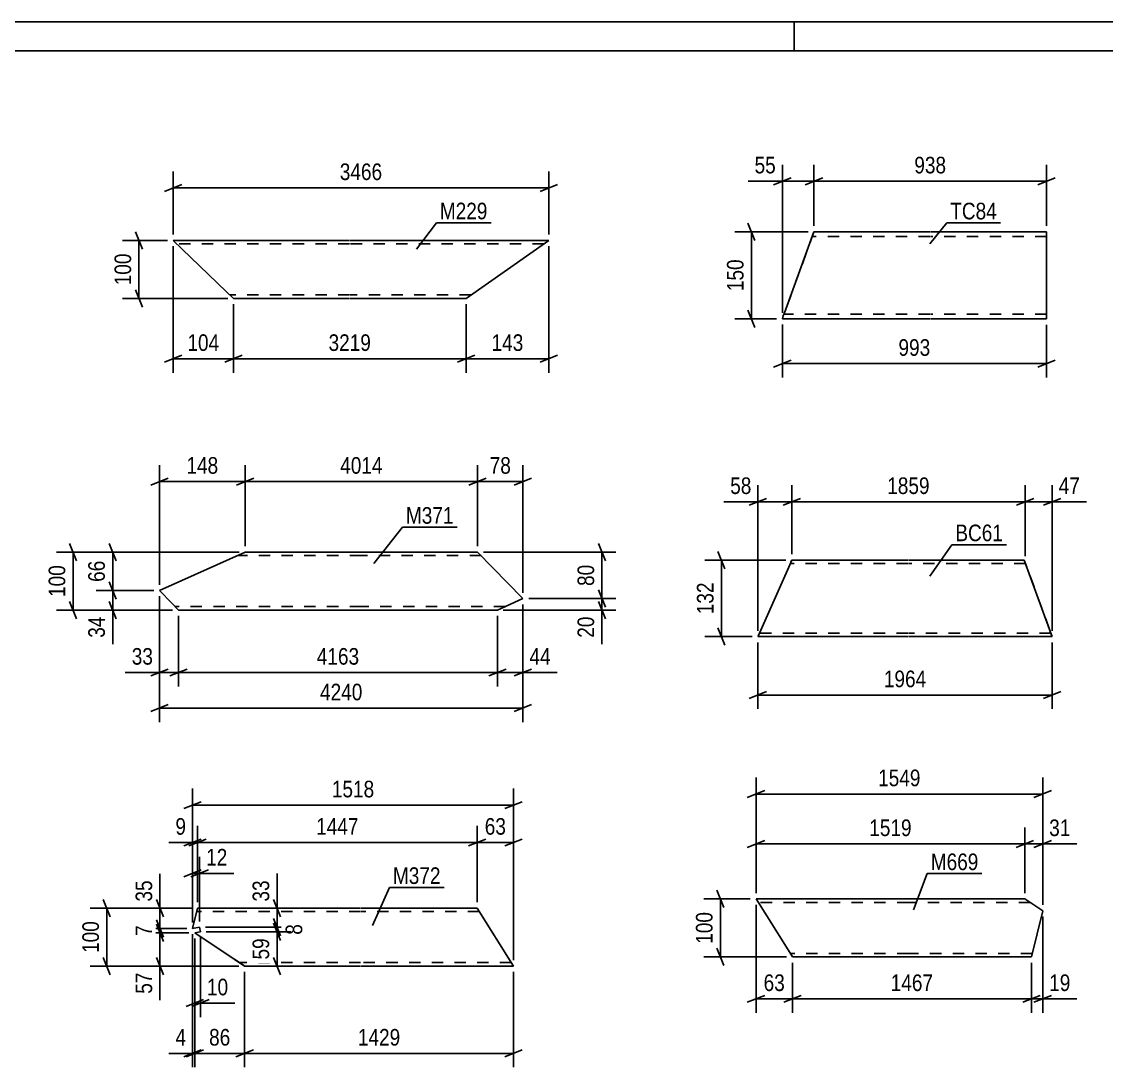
# Model space of a CAD drawing. Header units: millimetres. Extents: x 0 to 841, y 0 to 594.
# Drawn here: x 497.8 to 684.8, y 413.6 to 594 of the extents above; entities that cross this region are included whole.
import ezdxf

# ---------------------------------------------------------------- set-up
doc = ezdxf.new("R2010")
doc.units = ezdxf.units.MM
doc.linetypes.add('DXK_LINE_DOT2', pattern=[3.9198, 1.9599, -1.9599])
doc.styles.add('Arial Narrow', font='ARIALN.TTF', dxfattribs={"height": 0.2})

# ---------------------------------------------------------------- blocks, each defined once
blk = doc.blocks.new('Unknown-682121983-1161')
at = {"color": 5, "linetype": 'Continuous'}
for p, q in [((841, 594), (0, 594)), ((631, 589), (631, 594)), ((836, 589), (5, 589))]:
    blk.add_line(p, q, dxfattribs=at)
blk = doc.blocks.new('Part-682121983-12295 - 12294')
at = {"color": 2, "linetype": 'Continuous'}
for p, q in [((536.31, 502.5), (533.64, 501.3)), ((556.31, 502.5), (536.31, 502.5)), ((576.41, 502.5), (556.41, 502.5)), ((584.22, 494.47), (576.41, 502.5)), ((533.64, 501.3), (521.54, 495.87)), ((523.65, 493.7), (521.54, 495.87)), ((584.22, 494.47), (579.84, 492.5)), ((524.81, 492.5), (523.65, 493.7)), ((524.81, 492.5), (556.31, 492.5)), ((556.41, 492.5), (579.84, 492.5))]:
    blk.add_line(p, q, dxfattribs=at)
at = {"color": 7, "linetype": 'DXK_LINE_DOT2'}
for p, q in [((536.31, 502.5), (534.66, 501.76)), ((556.31, 501.9), (534.98, 501.9)), ((577, 501.9), (556.41, 501.9)), ((524.72, 492.6), (523.65, 493.7)), ((556.31, 493.1), (524.23, 493.1)), ((581.18, 493.1), (556.41, 493.1))]:
    blk.add_line(p, q, dxfattribs=at)
blk = doc.blocks.new('Part-682121983-12303 - 12302')
at = {"color": 2, "linetype": 'Continuous'}
for p, q in [((528.1, 441.09), (527.25, 437.58)), ((556.23, 441.09), (528.1, 441.09)), ((576.33, 441.09), (556.33, 441.09)), ((582.6, 431.09), (576.33, 441.09)), ((527.25, 437.58), (528.47, 437.8)), ((528.47, 437.8), (528.61, 437.01)), ((528.61, 437.01), (527.62, 436.83)), ((534.43, 432.29), (527.62, 436.83)), ((536.23, 431.09), (534.43, 432.29)), ((556.23, 431.09), (536.23, 431.09)), ((582.6, 431.09), (556.33, 431.09))]:
    blk.add_line(p, q, dxfattribs=at)
at = {"color": 7, "linetype": 'DXK_LINE_DOT2'}
for p, q in [((556.23, 440.49), (527.96, 440.49)), ((576.7, 440.49), (556.33, 440.49)), ((536.09, 431.18), (534.43, 432.29)), ((556.23, 431.69), (535.33, 431.69)), ((582.22, 431.69), (556.33, 431.69)), ((582.22, 431.69), (582.19, 431.74))]:
    blk.add_line(p, q, dxfattribs=at)
blk = doc.blocks.new('Part-682121983-12345 - 12344')
at = {"color": 2, "linetype": 'Continuous'}
for p, q in [((629.94, 433.87), (624.42, 442.67)), ((624.42, 442.67), (650.7, 442.67)), ((650.8, 442.67), (670.8, 442.67)), ((673.86, 440.63), (670.8, 442.67)), ((671.91, 432.67), (673.86, 440.63)), ((629.94, 433.87), (630.7, 432.67)), ((630.7, 432.67), (650.7, 432.67)), ((650.8, 432.67), (671.91, 432.67))]:
    blk.add_line(p, q, dxfattribs=at)
at = {"color": 7, "linetype": 'DXK_LINE_DOT2'}
for p, q in [((650.7, 442.07), (624.8, 442.07)), ((671.69, 442.07), (650.8, 442.07)), ((630.64, 432.77), (629.94, 433.87)), ((630.32, 433.27), (630.29, 433.32)), ((650.7, 433.27), (630.32, 433.27)), ((672.06, 433.27), (650.8, 433.27))]:
    blk.add_line(p, q, dxfattribs=at)
blk = doc.blocks.new('Part-682121983-4216 - 4199')
at = {"color": 7, "linetype": 'DXK_LINE_DOT2'}
for p, q in [((634.42, 557.76), (628.96, 542.76)), ((634.42, 557.76), (634.42, 557.76)), ((674.52, 542.76), (674.52, 557.76)), ((634.12, 556.96), (634.12, 556.96)), ((654.42, 556.96), (634.12, 556.96)), ((674.52, 556.96), (654.52, 556.96)), ((628.96, 542.76), (628.96, 542.76)), ((629.25, 543.56), (629.25, 543.56)), ((654.42, 543.56), (629.25, 543.56)), ((674.52, 543.56), (654.52, 543.56)), ((674.52, 543.62), (674.52, 544.05)), ((674.52, 543.56), (674.52, 543.62))]:
    blk.add_line(p, q, dxfattribs=at)
at = {"color": 2, "linetype": 'Continuous'}
for p, q in [((629.32, 543.75), (634.42, 557.76)), ((634.42, 557.76), (634.42, 557.76)), ((654.42, 557.76), (634.42, 557.76)), ((674.52, 557.76), (654.52, 557.76)), ((674.52, 557.76), (674.52, 544.36)), ((674.52, 542.76), (674.52, 544.36)), ((628.96, 542.76), (629.13, 543.23)), ((628.96, 542.76), (628.96, 542.76)), ((654.42, 542.76), (628.96, 542.76)), ((629.13, 543.23), (629.32, 543.75)), ((674.52, 542.76), (654.52, 542.76))]:
    blk.add_line(p, q, dxfattribs=at)
blk = doc.blocks.new('Part-682121983-2240 - 2224')
at = {"color": 2, "linetype": 'Continuous'}
for p, q in [((630.06, 499.92), (624.79, 488.01)), ((630.59, 501.12), (630.06, 499.92)), ((650.59, 501.12), (630.59, 501.12)), ((670.69, 501.12), (650.69, 501.12)), ((675.06, 489.12), (670.69, 501.12)), ((675.06, 489.12), (675.49, 487.92)), ((624.75, 487.92), (624.79, 488.01)), ((650.59, 487.92), (624.75, 487.92)), ((675.49, 487.92), (650.69, 487.92))]:
    blk.add_line(p, q, dxfattribs=at)
at = {"color": 7, "linetype": 'DXK_LINE_DOT2'}
for p, q in [((650.59, 500.52), (630.32, 500.52)), ((630.55, 501.03), (630.43, 500.77)), ((630.59, 501.12), (630.55, 501.03)), ((670.91, 500.52), (650.69, 500.52)), ((671.13, 499.92), (670.69, 501.12)), ((670.92, 500.47), (670.91, 500.52)), ((670.97, 500.34), (670.96, 500.38)), ((675.06, 489.12), (671.04, 500.15)), ((650.59, 488.52), (625.02, 488.52)), ((625.28, 489.12), (625.28, 489.12)), ((625.28, 489.12), (625.28, 489.12)), ((675.28, 488.52), (650.69, 488.52)), ((675.46, 488.01), (675.06, 489.12)), ((624.75, 487.92), (624.75, 487.92)), ((675.49, 487.92), (675.46, 488.01))]:
    blk.add_line(p, q, dxfattribs=at)
blk = doc.blocks.new('Part-682121983-1275 - 1257')
at = {"color": 2, "linetype": 'Continuous'}
for p, q in [((533.06, 547.47), (523.9, 556.27)), ((554.31, 556.27), (523.9, 556.27)), ((588.69, 556.27), (554.41, 556.27)), ((574.41, 546.27), (588.69, 556.27)), ((533.06, 547.47), (534.31, 546.27)), ((554.31, 546.27), (534.31, 546.27)), ((574.41, 546.27), (554.41, 546.27))]:
    blk.add_line(p, q, dxfattribs=at)
at = {"color": 7, "linetype": 'DXK_LINE_DOT2'}
for p, q in [((554.31, 555.67), (524.52, 555.67)), ((587.83, 555.67), (554.41, 555.67)), ((534.21, 546.36), (533.06, 547.47)), ((554.31, 546.87), (533.68, 546.87)), ((575.26, 546.87), (554.41, 546.87))]:
    blk.add_line(p, q, dxfattribs=at)
blk = doc.blocks.new('StraightDimension-682121983-13844 - 12294')
at = {"color": 7, "linetype": 'Continuous'}
for p, q in [((524.81, 491.5), (524.81, 479.33)), ((579.84, 491.5), (579.84, 479.33)), ((526.31, 482.33), (523.31, 481.13)), ((524.81, 481.73), (579.84, 481.73)), ((578.34, 481.13), (581.34, 482.33))]:
    blk.add_line(p, q, dxfattribs=at)
at = {"color": 0}
blk.add_wipeout([(556.58, 482.48), (556.58, 486.68), (548.07, 486.68), (548.07, 482.48)], dxfattribs=at)
at = {"color": 3, "style": 'Arial Narrow'}
blk.add_text('4163', height=2.863, dxfattribs=at).set_placement((548.67, 483.08))
blk = doc.blocks.new('StraightDimension-682121983-14182 - 12294')
at = {"color": 7, "linetype": 'Continuous'}
for p, q in [((576.41, 503.5), (576.41, 517.52)), ((584.22, 495.47), (584.22, 517.52)), ((574.91, 514.07), (577.91, 515.27)), ((576.41, 514.67), (584.22, 514.67)), ((585.72, 515.27), (582.72, 514.07))]:
    blk.add_line(p, q, dxfattribs=at)
at = {"color": 0}
blk.add_wipeout([(582.75, 515.42), (582.75, 519.62), (577.89, 519.62), (577.89, 515.42)], dxfattribs=at)
at = {"color": 3, "style": 'Arial Narrow'}
blk.add_text('78', height=2.863, dxfattribs=at).set_placement((578.49, 516.02))
blk = doc.blocks.new('StraightDimension-682121983-13845 - 12294')
at = {"color": 7, "linetype": 'Continuous'}
for p, q in [((521.54, 494.87), (521.54, 479.33)), ((524.81, 491.5), (524.81, 479.33)), ((520.04, 481.13), (523.04, 482.33)), ((521.54, 481.73), (524.81, 481.73)), ((526.31, 482.33), (523.31, 481.13))]:
    blk.add_line(p, q, dxfattribs=at)
at = {"color": 0}
blk.add_wipeout([(521.02, 482.48), (521.02, 486.68), (516.16, 486.68), (516.16, 482.48)], dxfattribs=at)
at = {"color": 7, "linetype": 'Continuous'}
blk.add_line((521.54, 481.73), (515.64, 481.73), dxfattribs=at)
blk.add_line((521.54, 481.73), (515.64, 481.73), dxfattribs=at)
at = {"color": 3, "style": 'Arial Narrow'}
blk.add_text('33', height=2.863, dxfattribs=at).set_placement((516.76, 483.08))
blk = doc.blocks.new('StraightDimension-682121983-13843 - 12294')
at = {"color": 7, "linetype": 'Continuous'}
for p, q in [((584.22, 493.47), (584.22, 479.33)), ((579.84, 491.5), (579.84, 479.33)), ((578.34, 481.13), (581.34, 482.33)), ((579.84, 481.73), (584.22, 481.73)), ((585.72, 482.33), (582.72, 481.13))]:
    blk.add_line(p, q, dxfattribs=at)
at = {"color": 0}
blk.add_wipeout([(589.6, 482.48), (589.6, 486.68), (584.75, 486.68), (584.75, 482.48)], dxfattribs=at)
at = {"color": 7, "linetype": 'Continuous'}
blk.add_line((584.22, 481.73), (590.13, 481.73), dxfattribs=at)
blk.add_line((584.22, 481.73), (590.13, 481.73), dxfattribs=at)
at = {"color": 3, "style": 'Arial Narrow'}
blk.add_text('44', height=2.863, dxfattribs=at).set_placement((585.35, 483.08))
blk = doc.blocks.new('StraightDimension-682121983-13782 - 12294')
at = {"color": 7, "linetype": 'Continuous'}
for p, q in [((521.54, 494.87), (521.54, 473.18)), ((584.22, 493.47), (584.22, 473.18)), ((523.04, 476.18), (520.04, 474.98)), ((521.54, 475.58), (584.22, 475.58)), ((582.72, 474.98), (585.72, 476.18))]:
    blk.add_line(p, q, dxfattribs=at)
at = {"color": 0}
blk.add_wipeout([(557.14, 476.33), (557.14, 480.53), (548.63, 480.53), (548.63, 476.33)], dxfattribs=at)
at = {"color": 3, "style": 'Arial Narrow'}
blk.add_text('4240', height=2.863, dxfattribs=at).set_placement((549.23, 476.93))
blk = doc.blocks.new('StraightDimension-682121983-14183 - 12294')
at = {"color": 7, "linetype": 'Continuous'}
for p, q in [((536.31, 503.5), (536.31, 517.52)), ((576.41, 503.5), (576.41, 517.52)), ((537.81, 515.27), (534.81, 514.07)), ((536.31, 514.67), (576.41, 514.67)), ((574.91, 514.07), (577.91, 515.27))]:
    blk.add_line(p, q, dxfattribs=at)
at = {"color": 0}
blk.add_wipeout([(560.62, 515.42), (560.62, 519.62), (552.11, 519.62), (552.11, 515.42)], dxfattribs=at)
at = {"color": 3, "style": 'Arial Narrow'}
blk.add_text('4014', height=2.863, dxfattribs=at).set_placement((552.71, 516.02))
blk = doc.blocks.new('StraightDimension-682121983-14184 - 12294')
at = {"color": 7, "linetype": 'Continuous'}
for p, q in [((521.54, 496.87), (521.54, 517.52)), ((536.31, 503.5), (536.31, 517.52)), ((523.04, 515.27), (520.04, 514.07)), ((521.54, 514.67), (536.31, 514.67)), ((534.81, 514.07), (537.81, 515.27))]:
    blk.add_line(p, q, dxfattribs=at)
at = {"color": 0}
blk.add_wipeout([(532.27, 515.42), (532.27, 519.62), (525.59, 519.62), (525.59, 515.42)], dxfattribs=at)
at = {"color": 3, "style": 'Arial Narrow'}
blk.add_text('148', height=2.863, dxfattribs=at).set_placement((526.19, 516.02))
blk = doc.blocks.new('StraightDimension-682121983-14321 - 12294')
at = {"color": 7, "linetype": 'Continuous'}
for p, q in [((506.04, 504), (507.24, 501)), ((535.31, 502.5), (503.79, 502.5)), ((506.64, 492.5), (506.64, 502.5)), ((507.24, 491), (506.04, 494)), ((523.81, 492.5), (503.79, 492.5))]:
    blk.add_line(p, q, dxfattribs=at)
at = {"color": 0}
blk.add_wipeout([(505.89, 500.85), (501.69, 500.85), (501.69, 494.16), (505.89, 494.16)], dxfattribs=at)
at = {"color": 3, "style": 'Arial Narrow'}
blk.add_text('100', height=2.863, rotation=90.0002, dxfattribs=at).set_placement((505.29, 494.76))
blk = doc.blocks.new('StraightDimension-682121983-14353 - 12294')
at = {"color": 7, "linetype": 'Continuous'}
for p, q in [((512.87, 504), (514.07, 501)), ((535.31, 502.5), (510.62, 502.5)), ((513.47, 495.87), (513.47, 502.5)), ((520.54, 495.87), (510.62, 495.87)), ((514.07, 494.37), (512.87, 497.37))]:
    blk.add_line(p, q, dxfattribs=at)
at = {"color": 0}
blk.add_wipeout([(512.72, 501.61), (508.52, 501.61), (508.52, 496.76), (512.72, 496.76)], dxfattribs=at)
at = {"color": 3, "style": 'Arial Narrow'}
blk.add_text('66', height=2.863, rotation=90.0002, dxfattribs=at).set_placement((512.12, 497.36))
blk = doc.blocks.new('StraightDimension-682121983-14354 - 12294')
at = {"color": 7, "linetype": 'Continuous'}
for p, q in [((520.54, 495.87), (510.62, 495.87)), ((512.87, 497.37), (514.07, 494.37)), ((513.47, 492.5), (513.47, 495.87)), ((514.07, 491), (512.87, 494)), ((523.81, 492.5), (510.62, 492.5))]:
    blk.add_line(p, q, dxfattribs=at)
at = {"color": 0}
blk.add_wipeout([(512.72, 491.98), (508.52, 491.98), (508.52, 487.12), (512.72, 487.12)], dxfattribs=at)
at = {"color": 7, "linetype": 'Continuous'}
blk.add_line((513.47, 492.5), (513.47, 486.6), dxfattribs=at)
blk.add_line((513.47, 492.5), (513.47, 486.6), dxfattribs=at)
at = {"color": 3, "style": 'Arial Narrow'}
blk.add_text('34', height=2.863, rotation=90.0002, dxfattribs=at).set_placement((512.12, 487.72))
blk = doc.blocks.new('StraightDimension-682121983-14438 - 12294')
at = {"color": 7, "linetype": 'Continuous'}
for p, q in [((597.25, 504), (598.45, 501)), ((577.41, 502.5), (600.25, 502.5)), ((597.85, 494.47), (597.85, 502.5)), ((598.45, 492.97), (597.25, 495.97)), ((585.22, 494.47), (600.25, 494.47))]:
    blk.add_line(p, q, dxfattribs=at)
at = {"color": 0}
blk.add_wipeout([(597.1, 500.92), (592.9, 500.92), (592.9, 496.06), (597.1, 496.06)], dxfattribs=at)
at = {"color": 3, "style": 'Arial Narrow'}
blk.add_text('80', height=2.863, rotation=90.0002, dxfattribs=at).set_placement((596.5, 496.66))
blk = doc.blocks.new('StraightDimension-682121983-14439 - 12294')
at = {"color": 7, "linetype": 'Continuous'}
for p, q in [((597.25, 495.97), (598.45, 492.97)), ((585.22, 494.47), (600.25, 494.47)), ((598.45, 491), (597.25, 494)), ((597.85, 492.5), (597.85, 494.47)), ((580.84, 492.5), (600.25, 492.5))]:
    blk.add_line(p, q, dxfattribs=at)
at = {"color": 0}
blk.add_wipeout([(597.1, 491.98), (592.9, 491.98), (592.9, 487.12), (597.1, 487.12)], dxfattribs=at)
at = {"color": 7, "linetype": 'Continuous'}
blk.add_line((597.85, 492.5), (597.85, 486.6), dxfattribs=at)
blk.add_line((597.85, 492.5), (597.85, 486.6), dxfattribs=at)
at = {"color": 3, "style": 'Arial Narrow'}
blk.add_text('20', height=2.863, rotation=90.0002, dxfattribs=at).set_placement((596.5, 487.72))
blk = doc.blocks.new('StraightDimension-682121983-14556 - 12302')
at = {"color": 7, "linetype": 'Continuous'}
for p, q in [((528.1, 442.09), (528.1, 455.25)), ((576.33, 442.09), (576.33, 455.25)), ((529.6, 453), (526.6, 451.8)), ((574.83, 451.8), (577.83, 453)), ((528.1, 452.4), (576.33, 452.4))]:
    blk.add_line(p, q, dxfattribs=at)
at = {"color": 0}
blk.add_wipeout([(556.47, 453.15), (556.47, 457.35), (547.96, 457.35), (547.96, 453.15)], dxfattribs=at)
at = {"color": 3, "style": 'Arial Narrow'}
blk.add_text('1447', height=2.863, dxfattribs=at).set_placement((548.56, 453.75))
blk = doc.blocks.new('StraightDimension-682121983-14516 - 12302')
at = {"color": 7, "linetype": 'Continuous'}
for p, q in [((527.25, 438.58), (527.25, 461.69)), ((582.6, 432.09), (582.6, 461.69)), ((528.75, 459.44), (525.75, 458.24)), ((527.25, 458.84), (582.6, 458.84)), ((581.1, 458.24), (584.1, 459.44))]:
    blk.add_line(p, q, dxfattribs=at)
at = {"color": 0}
blk.add_wipeout([(559.18, 459.59), (559.18, 463.79), (550.67, 463.79), (550.67, 459.59)], dxfattribs=at)
at = {"color": 3, "style": 'Arial Narrow'}
blk.add_text('1518', height=2.863, dxfattribs=at).set_placement((551.27, 460.19))
blk = doc.blocks.new('StraightDimension-682121983-14787 - 12302')
at = {"color": 7, "linetype": 'Continuous'}
for p, q in [((521.03, 438.33), (522.23, 435.33)), ((526.62, 436.83), (518.78, 436.83)), ((521.63, 431.09), (521.63, 436.83)), ((522.23, 429.59), (521.03, 432.59)), ((535.23, 431.09), (518.78, 431.09))]:
    blk.add_line(p, q, dxfattribs=at)
at = {"color": 0}
blk.add_wipeout([(520.88, 430.56), (516.68, 430.56), (516.68, 425.71), (520.88, 425.71)], dxfattribs=at)
at = {"color": 7, "linetype": 'Continuous'}
blk.add_line((521.63, 431.09), (521.63, 425.18), dxfattribs=at)
blk.add_line((521.63, 431.09), (521.63, 425.18), dxfattribs=at)
at = {"color": 3, "style": 'Arial Narrow'}
blk.add_text('57', height=2.863, rotation=90.0002, dxfattribs=at).set_placement((520.28, 426.31))
blk = doc.blocks.new('StraightDimension-682121983-14893 - 12302')
at = {"color": 7, "linetype": 'Continuous'}
for p, q in [((541.21, 442.59), (542.41, 439.59)), ((529.1, 441.09), (544.21, 441.09)), ((541.81, 437.8), (541.81, 441.09)), ((529.47, 437.8), (544.21, 437.8)), ((542.41, 436.3), (541.21, 439.3))]:
    blk.add_line(p, q, dxfattribs=at)
at = {"color": 0}
blk.add_wipeout([(541.06, 446.47), (536.86, 446.47), (536.86, 441.61), (541.06, 441.61)], dxfattribs=at)
at = {"color": 7, "linetype": 'Continuous'}
for q in [(541.81, 447.05), (541.81, 447)]:
    blk.add_line((541.81, 441.09), q, dxfattribs=at)
at = {"color": 3, "style": 'Arial Narrow'}
blk.add_text('33', height=2.863, rotation=90.0002, dxfattribs=at).set_placement((540.46, 442.21))
blk = doc.blocks.new('StraightDimension-682121983-14555 - 12302')
at = {"color": 7, "linetype": 'Continuous'}
for p, q in [((576.33, 442.09), (576.33, 455.25)), ((582.6, 432.09), (582.6, 455.25)), ((574.83, 451.8), (577.83, 453)), ((584.1, 453), (581.1, 451.8)), ((576.33, 452.4), (582.6, 452.4))]:
    blk.add_line(p, q, dxfattribs=at)
at = {"color": 0}
blk.add_wipeout([(581.89, 453.15), (581.89, 457.35), (577.04, 457.35), (577.04, 453.15)], dxfattribs=at)
at = {"color": 3, "style": 'Arial Narrow'}
blk.add_text('63', height=2.863, dxfattribs=at).set_placement((577.64, 453.75))
blk = doc.blocks.new('StraightDimension-682121983-14670 - 12302')
at = {"color": 7, "linetype": 'Continuous'}
for p, q in [((536.23, 430.09), (536.23, 413.62)), ((582.6, 430.09), (582.6, 413.62)), ((537.73, 416.62), (534.73, 415.42)), ((536.23, 416.02), (582.6, 416.02)), ((581.1, 415.42), (584.1, 416.62))]:
    blk.add_line(p, q, dxfattribs=at)
at = {"color": 0}
blk.add_wipeout([(563.67, 416.77), (563.67, 420.97), (555.16, 420.97), (555.16, 416.77)], dxfattribs=at)
at = {"color": 3, "style": 'Arial Narrow'}
blk.add_text('1429', height=2.863, dxfattribs=at).set_placement((555.76, 417.37))
blk = doc.blocks.new('StraightDimension-682121983-15051 - 12302')
at = {"color": 7, "linetype": 'Continuous'}
for p, q in [((528.61, 436.01), (528.61, 422.29)), ((527.62, 435.83), (527.62, 422.29)), ((526.12, 424.09), (529.12, 425.29)), ((530.11, 425.29), (527.11, 424.09)), ((527.62, 424.69), (528.61, 424.69))]:
    blk.add_line(p, q, dxfattribs=at)
at = {"color": 0}
blk.add_wipeout([(533.99, 425.44), (533.99, 429.64), (529.13, 429.64), (529.13, 425.44)], dxfattribs=at)
at = {"color": 7, "linetype": 'Continuous'}
blk.add_line((528.61, 424.69), (534.51, 424.69), dxfattribs=at)
blk.add_line((528.61, 424.69), (534.51, 424.69), dxfattribs=at)
at = {"color": 3, "style": 'Arial Narrow'}
blk.add_text('10', height=2.863, dxfattribs=at).set_placement((529.73, 426.04))
blk = doc.blocks.new('StraightDimension-682121983-14557 - 12302')
at = {"color": 7, "linetype": 'Continuous'}
for p, q in [((527.25, 438.58), (527.25, 455.25)), ((528.1, 442.09), (528.1, 455.25)), ((525.75, 451.8), (528.75, 453)), ((529.6, 453), (526.6, 451.8)), ((527.25, 452.4), (528.1, 452.4))]:
    blk.add_line(p, q, dxfattribs=at)
at = {"color": 0}
blk.add_wipeout([(526.72, 453.15), (526.72, 457.35), (523.69, 457.35), (523.69, 453.15)], dxfattribs=at)
at = {"color": 7, "linetype": 'Continuous'}
blk.add_line((527.25, 452.4), (523.17, 452.4), dxfattribs=at)
blk.add_line((527.25, 452.4), (523.17, 452.4), dxfattribs=at)
at = {"color": 3, "style": 'Arial Narrow'}
blk.add_text('9', height=2.86, dxfattribs=at).set_placement((524.29, 453.75))
blk = doc.blocks.new('StraightDimension-682121983-15121 - 12302')
at = {"color": 7, "linetype": 'Continuous'}
for p, q in [((511.85, 442.59), (513.05, 439.59)), ((527.1, 441.09), (509.6, 441.09)), ((512.45, 431.09), (512.45, 441.09)), ((513.05, 429.59), (511.85, 432.59)), ((535.23, 431.09), (509.6, 431.09))]:
    blk.add_line(p, q, dxfattribs=at)
at = {"color": 0}
blk.add_wipeout([(511.7, 439.43), (507.5, 439.43), (507.5, 432.75), (511.7, 432.75)], dxfattribs=at)
at = {"color": 3, "style": 'Arial Narrow'}
blk.add_text('100', height=2.863, rotation=90.0002, dxfattribs=at).set_placement((511.1, 433.35))
blk = doc.blocks.new('StraightDimension-682121983-14671 - 12302')
at = {"color": 7, "linetype": 'Continuous'}
for p, q in [((527.62, 435.83), (527.62, 413.62)), ((536.23, 430.09), (536.23, 413.62)), ((526.12, 415.42), (529.12, 416.62)), ((527.62, 416.02), (536.23, 416.02)), ((537.73, 416.62), (534.73, 415.42))]:
    blk.add_line(p, q, dxfattribs=at)
at = {"color": 0}
blk.add_wipeout([(534.35, 416.77), (534.35, 420.97), (529.5, 420.97), (529.5, 416.77)], dxfattribs=at)
at = {"color": 3, "style": 'Arial Narrow'}
blk.add_text('86', height=2.863, dxfattribs=at).set_placement((530.1, 417.37))
blk = doc.blocks.new('StraightDimension-682121983-14672 - 12302')
at = {"color": 7, "linetype": 'Continuous'}
for p, q in [((527.25, 436.58), (527.25, 413.62)), ((527.62, 435.83), (527.62, 413.62)), ((525.75, 415.42), (528.75, 416.62)), ((529.12, 416.62), (526.12, 415.42)), ((527.25, 416.02), (527.62, 416.02))]:
    blk.add_line(p, q, dxfattribs=at)
at = {"color": 0}
blk.add_wipeout([(526.72, 416.77), (526.72, 420.97), (523.69, 420.97), (523.69, 416.77)], dxfattribs=at)
at = {"color": 7, "linetype": 'Continuous'}
blk.add_line((527.25, 416.02), (523.17, 416.02), dxfattribs=at)
blk.add_line((527.25, 416.02), (523.17, 416.02), dxfattribs=at)
at = {"color": 3, "style": 'Arial Narrow'}
blk.add_text('4', height=2.86, dxfattribs=at).set_placement((524.29, 417.37))
blk = doc.blocks.new('StraightDimension-682121983-14785 - 12302')
at = {"color": 7, "linetype": 'Continuous'}
for p, q in [((521.03, 442.59), (522.23, 439.59)), ((527.1, 441.09), (518.78, 441.09)), ((521.63, 437.58), (521.63, 441.09)), ((522.23, 436.08), (521.03, 439.08)), ((526.25, 437.58), (518.78, 437.58))]:
    blk.add_line(p, q, dxfattribs=at)
at = {"color": 0}
blk.add_wipeout([(520.88, 446.47), (516.68, 446.47), (516.68, 441.61), (520.88, 441.61)], dxfattribs=at)
at = {"color": 7, "linetype": 'Continuous'}
blk.add_line((521.63, 441.09), (521.63, 447), dxfattribs=at)
blk.add_line((521.63, 441.09), (521.63, 447), dxfattribs=at)
at = {"color": 3, "style": 'Arial Narrow'}
blk.add_text('35', height=2.863, rotation=90.0002, dxfattribs=at).set_placement((520.28, 442.21))
blk = doc.blocks.new('StraightDimension-682121983-14786 - 12302')
at = {"color": 7, "linetype": 'Continuous'}
for p, q in [((521.03, 439.08), (522.23, 436.08)), ((522.23, 435.33), (521.03, 438.33)), ((526.25, 437.58), (518.78, 437.58)), ((526.62, 436.83), (518.78, 436.83)), ((521.63, 436.83), (521.63, 437.58))]:
    blk.add_line(p, q, dxfattribs=at)
at = {"color": 0}
blk.add_wipeout([(520.88, 438.72), (516.68, 438.72), (516.68, 435.69), (520.88, 435.69)], dxfattribs=at)
at = {"color": 3, "style": 'Arial Narrow'}
blk.add_text('7', height=2.86, rotation=90.0002, dxfattribs=at).set_placement((520.28, 436.29))
blk = doc.blocks.new('StraightDimension-682121983-14894 - 12302')
at = {"color": 7, "linetype": 'Continuous'}
for p, q in [((529.47, 437.8), (544.66, 437.8)), ((541.21, 439.3), (542.41, 436.3)), ((542.41, 435.51), (541.21, 438.51)), ((541.81, 437.01), (541.81, 437.8)), ((529.61, 437.01), (544.66, 437.01))]:
    blk.add_line(p, q, dxfattribs=at)
at = {"color": 0}
blk.add_wipeout([(546.76, 438.92), (542.56, 438.92), (542.56, 435.89), (546.76, 435.89)], dxfattribs=at)
at = {"color": 3, "style": 'Arial Narrow'}
blk.add_text('8', height=2.86, rotation=90.0002, dxfattribs=at).set_placement((546.16, 436.49))
blk = doc.blocks.new('StraightDimension-682121983-14895 - 12302')
at = {"color": 7, "linetype": 'Continuous'}
for p, q in [((541.21, 438.51), (542.41, 435.51)), ((529.61, 437.01), (544.21, 437.01)), ((541.81, 431.09), (541.81, 437.01)), ((542.41, 429.59), (541.21, 432.59)), ((537.23, 431.09), (544.21, 431.09))]:
    blk.add_line(p, q, dxfattribs=at)
at = {"color": 0}
blk.add_wipeout([(541.06, 436.48), (536.86, 436.48), (536.86, 431.62), (541.06, 431.62)], dxfattribs=at)
at = {"color": 3, "style": 'Arial Narrow'}
blk.add_text('59', height=2.863, rotation=90.0002, dxfattribs=at).set_placement((540.46, 432.22))
blk = doc.blocks.new('StraightDimension-682121983-15079 - 12302')
at = {"color": 7, "linetype": 'Continuous'}
for p, q in [((527.25, 438.58), (527.25, 449.93)), ((528.47, 438.8), (528.47, 449.93)), ((525.75, 446.48), (528.75, 447.68)), ((529.97, 447.68), (526.97, 446.48)), ((527.25, 447.08), (528.47, 447.08))]:
    blk.add_line(p, q, dxfattribs=at)
at = {"color": 0}
blk.add_wipeout([(533.85, 447.83), (533.85, 452.03), (528.99, 452.03), (528.99, 447.83)], dxfattribs=at)
at = {"color": 7, "linetype": 'Continuous'}
blk.add_line((528.47, 447.08), (534.37, 447.08), dxfattribs=at)
blk.add_line((528.47, 447.08), (534.37, 447.08), dxfattribs=at)
at = {"color": 3, "style": 'Arial Narrow'}
blk.add_text('12', height=2.863, dxfattribs=at).set_placement((529.59, 448.43))
blk = doc.blocks.new('StraightDimension-682121983-15153 - 12344')
at = {"color": 7, "linetype": 'Continuous'}
for p, q in [((624.42, 443.67), (624.42, 463.61)), ((673.86, 441.63), (673.86, 463.61)), ((625.92, 461.36), (622.92, 460.16)), ((624.42, 460.76), (673.86, 460.76)), ((672.36, 460.16), (675.36, 461.36))]:
    blk.add_line(p, q, dxfattribs=at)
at = {"color": 0}
blk.add_wipeout([(653.4, 461.51), (653.4, 465.71), (644.88, 465.71), (644.88, 461.51)], dxfattribs=at)
at = {"color": 3, "style": 'Arial Narrow'}
blk.add_text('1549', height=2.863, dxfattribs=at).set_placement((645.48, 462.11))
blk = doc.blocks.new('StraightDimension-682121983-15208 - 12344')
at = {"color": 7, "linetype": 'Continuous'}
for p, q in [((624.42, 441.67), (624.42, 423.03)), ((630.7, 431.67), (630.7, 423.03)), ((622.92, 424.83), (625.92, 426.03)), ((624.42, 425.43), (630.7, 425.43)), ((632.2, 426.03), (629.2, 424.83))]:
    blk.add_line(p, q, dxfattribs=at)
at = {"color": 0}
blk.add_wipeout([(629.99, 426.18), (629.99, 430.38), (625.13, 430.38), (625.13, 426.18)], dxfattribs=at)
at = {"color": 3, "style": 'Arial Narrow'}
blk.add_text('63', height=2.863, dxfattribs=at).set_placement((625.73, 426.78))
blk = doc.blocks.new('StraightDimension-682121983-15171 - 12344')
at = {"color": 7, "linetype": 'Continuous'}
for p, q in [((670.8, 443.67), (670.8, 455.01)), ((673.86, 441.63), (673.86, 455.01)), ((669.3, 451.56), (672.3, 452.76)), ((675.36, 452.76), (672.36, 451.56)), ((670.8, 452.16), (673.86, 452.16))]:
    blk.add_line(p, q, dxfattribs=at)
at = {"color": 0}
blk.add_wipeout([(679.24, 452.91), (679.24, 457.11), (674.38, 457.11), (674.38, 452.91)], dxfattribs=at)
at = {"color": 7, "linetype": 'Continuous'}
blk.add_line((673.86, 452.16), (679.76, 452.16), dxfattribs=at)
blk.add_line((673.86, 452.16), (679.76, 452.16), dxfattribs=at)
at = {"color": 3, "style": 'Arial Narrow'}
blk.add_text('31', height=2.863, dxfattribs=at).set_placement((674.98, 453.51))
blk = doc.blocks.new('StraightDimension-682121983-15172 - 12344')
at = {"color": 7, "linetype": 'Continuous'}
for p, q in [((624.42, 443.67), (624.42, 455.01)), ((670.8, 443.67), (670.8, 455.01)), ((625.92, 452.76), (622.92, 451.56)), ((669.3, 451.56), (672.3, 452.76)), ((624.42, 452.16), (670.8, 452.16))]:
    blk.add_line(p, q, dxfattribs=at)
at = {"color": 0}
blk.add_wipeout([(651.87, 452.91), (651.87, 457.11), (643.35, 457.11), (643.35, 452.91)], dxfattribs=at)
at = {"color": 3, "style": 'Arial Narrow'}
blk.add_text('1519', height=2.863, dxfattribs=at).set_placement((643.95, 453.51))
blk = doc.blocks.new('StraightDimension-682121983-15206 - 12344')
at = {"color": 7, "linetype": 'Continuous'}
for p, q in [((673.86, 439.63), (673.86, 423.03)), ((671.91, 431.67), (671.91, 423.03)), ((670.41, 424.83), (673.41, 426.03)), ((671.91, 425.43), (673.86, 425.43)), ((675.36, 426.03), (672.36, 424.83))]:
    blk.add_line(p, q, dxfattribs=at)
at = {"color": 0}
blk.add_wipeout([(679.24, 426.18), (679.24, 430.38), (674.38, 430.38), (674.38, 426.18)], dxfattribs=at)
at = {"color": 7, "linetype": 'Continuous'}
blk.add_line((673.86, 425.43), (679.76, 425.43), dxfattribs=at)
blk.add_line((673.86, 425.43), (679.76, 425.43), dxfattribs=at)
at = {"color": 3, "style": 'Arial Narrow'}
blk.add_text('19', height=2.863, dxfattribs=at).set_placement((674.98, 426.78))
blk = doc.blocks.new('StraightDimension-682121983-15207 - 12344')
at = {"color": 7, "linetype": 'Continuous'}
for p, q in [((630.7, 431.67), (630.7, 423.03)), ((671.91, 431.67), (671.91, 423.03)), ((632.2, 426.03), (629.2, 424.83)), ((630.7, 425.43), (671.91, 425.43)), ((670.41, 424.83), (673.41, 426.03))]:
    blk.add_line(p, q, dxfattribs=at)
at = {"color": 0}
blk.add_wipeout([(655.56, 426.18), (655.56, 430.38), (647.05, 430.38), (647.05, 426.18)], dxfattribs=at)
at = {"color": 3, "style": 'Arial Narrow'}
blk.add_text('1467', height=2.863, dxfattribs=at).set_placement((647.65, 426.78))
blk = doc.blocks.new('StraightDimension-682121983-15265 - 12344')
at = {"color": 7, "linetype": 'Continuous'}
for p, q in [((617.67, 444.17), (618.87, 441.17)), ((623.42, 442.67), (615.42, 442.67)), ((618.27, 432.67), (618.27, 442.67)), ((618.87, 431.17), (617.67, 434.17)), ((629.7, 432.67), (615.42, 432.67))]:
    blk.add_line(p, q, dxfattribs=at)
at = {"color": 0}
blk.add_wipeout([(617.52, 441.02), (613.32, 441.02), (613.32, 434.33), (617.52, 434.33)], dxfattribs=at)
at = {"color": 3, "style": 'Arial Narrow'}
blk.add_text('100', height=2.863, rotation=90.0002, dxfattribs=at).set_placement((616.92, 434.93))
blk = doc.blocks.new('StraightDimension-682121983-23490 - 4199')
at = {"color": 7, "linetype": 'Continuous'}
for p, q in [((628.96, 543.76), (628.96, 569.33)), ((634.42, 558.76), (634.42, 569.33)), ((627.46, 565.88), (630.46, 567.08)), ((635.92, 567.08), (632.92, 565.88)), ((628.96, 566.48), (634.42, 566.48))]:
    blk.add_line(p, q, dxfattribs=at)
at = {"color": 0}
blk.add_wipeout([(628.43, 567.23), (628.43, 571.43), (623.57, 571.43), (623.57, 567.23)], dxfattribs=at)
at = {"color": 7, "linetype": 'Continuous'}
blk.add_line((628.96, 566.48), (623.05, 566.48), dxfattribs=at)
blk.add_line((628.96, 566.48), (623.05, 566.48), dxfattribs=at)
at = {"color": 3, "style": 'Arial Narrow'}
blk.add_text('55', height=2.863, dxfattribs=at).set_placement((624.17, 567.83))
blk = doc.blocks.new('StraightDimension-682121983-23489 - 4199')
at = {"color": 7, "linetype": 'Continuous'}
for p, q in [((634.42, 558.76), (634.42, 569.33)), ((674.52, 558.76), (674.52, 569.33)), ((635.92, 567.08), (632.92, 565.88)), ((673.02, 565.88), (676.02, 567.08)), ((634.42, 566.48), (674.52, 566.48))]:
    blk.add_line(p, q, dxfattribs=at)
at = {"color": 0}
blk.add_wipeout([(657.81, 567.23), (657.81, 571.43), (651.12, 571.43), (651.12, 567.23)], dxfattribs=at)
at = {"color": 3, "style": 'Arial Narrow'}
blk.add_text('938', height=2.863, dxfattribs=at).set_placement((651.72, 567.83))
blk = doc.blocks.new('StraightDimension-682121983-4264 - 4199')
at = {"color": 7, "linetype": 'Continuous'}
for p, q in [((633.42, 557.76), (620.77, 557.76)), ((624.22, 556.26), (623.02, 559.26)), ((623.62, 542.76), (623.62, 557.76)), ((627.96, 542.76), (620.77, 542.76)), ((623.02, 544.26), (624.22, 541.26))]:
    blk.add_line(p, q, dxfattribs=at)
at = {"color": 0}
blk.add_wipeout([(622.87, 553.6), (618.67, 553.6), (618.67, 546.92), (622.87, 546.92)], dxfattribs=at)
at = {"color": 3, "style": 'Arial Narrow'}
blk.add_text('150', height=2.863, rotation=90.0002, dxfattribs=at).set_placement((622.27, 547.52))
blk = doc.blocks.new('StraightDimension-682121983-21427 - 4199')
at = {"color": 7, "linetype": 'Continuous'}
for p, q in [((628.96, 541.76), (628.96, 532.61)), ((674.52, 541.73), (674.52, 532.61)), ((630.46, 535.61), (627.46, 534.41)), ((628.96, 535.01), (674.52, 535.01)), ((673.02, 534.41), (676.02, 535.61))]:
    blk.add_line(p, q, dxfattribs=at)
at = {"color": 0}
blk.add_wipeout([(655.08, 535.76), (655.08, 539.96), (648.39, 539.96), (648.39, 535.76)], dxfattribs=at)
at = {"color": 3, "style": 'Arial Narrow'}
blk.add_text('993', height=2.863, dxfattribs=at).set_placement((648.99, 536.36))
blk = doc.blocks.new('StraightDimension-682121983-2292 - 2224')
at = {"color": 7, "linetype": 'Continuous'}
for p, q in [((619.04, 499.62), (617.84, 502.62)), ((629.59, 501.12), (615.59, 501.12)), ((618.44, 487.92), (618.44, 501.12)), ((617.84, 489.42), (619.04, 486.42)), ((623.75, 487.92), (615.59, 487.92))]:
    blk.add_line(p, q, dxfattribs=at)
at = {"color": 0}
blk.add_wipeout([(617.69, 497.86), (613.49, 497.86), (613.49, 491.18), (617.69, 491.18)], dxfattribs=at)
at = {"color": 3, "style": 'Arial Narrow'}
blk.add_text('132', height=2.863, rotation=90.0002, dxfattribs=at).set_placement((617.09, 491.78))
blk = doc.blocks.new('StraightDimension-682121983-2260 - 2224')
at = {"color": 7, "linetype": 'Continuous'}
for p, q in [((630.59, 502.12), (630.59, 514.02)), ((670.82, 501.77), (670.82, 514.02)), ((632.09, 511.77), (629.09, 510.57)), ((630.59, 511.17), (670.82, 511.17)), ((669.32, 510.57), (672.32, 511.77))]:
    blk.add_line(p, q, dxfattribs=at)
at = {"color": 0}
blk.add_wipeout([(654.96, 511.92), (654.96, 516.12), (646.45, 516.12), (646.45, 511.92)], dxfattribs=at)
at = {"color": 3, "style": 'Arial Narrow'}
blk.add_text('1859', height=2.863, dxfattribs=at).set_placement((647.05, 512.52))
blk = doc.blocks.new('StraightDimension-682121983-2243 - 2224')
at = {"color": 7, "linetype": 'Continuous'}
for p, q in [((624.75, 488.92), (624.75, 514.02)), ((630.59, 502.12), (630.59, 514.02)), ((623.25, 510.57), (626.25, 511.77)), ((624.75, 511.17), (630.59, 511.17)), ((632.09, 511.77), (629.09, 510.57))]:
    blk.add_line(p, q, dxfattribs=at)
at = {"color": 0}
blk.add_wipeout([(624.23, 511.92), (624.23, 516.12), (619.37, 516.12), (619.37, 511.92)], dxfattribs=at)
at = {"color": 7, "linetype": 'Continuous'}
blk.add_line((624.75, 511.17), (618.85, 511.17), dxfattribs=at)
blk.add_line((624.75, 511.17), (618.85, 511.17), dxfattribs=at)
at = {"color": 3, "style": 'Arial Narrow'}
blk.add_text('58', height=2.863, dxfattribs=at).set_placement((619.97, 512.52))
blk = doc.blocks.new('StraightDimension-682121983-2279 - 2224')
at = {"color": 7, "linetype": 'Continuous'}
for p, q in [((670.82, 501.77), (670.82, 514.02)), ((675.49, 488.92), (675.49, 514.02)), ((669.32, 510.57), (672.32, 511.77)), ((670.82, 511.17), (675.49, 511.17)), ((676.99, 511.77), (673.99, 510.57))]:
    blk.add_line(p, q, dxfattribs=at)
at = {"color": 0}
blk.add_wipeout([(680.87, 511.92), (680.87, 516.12), (676.02, 516.12), (676.02, 511.92)], dxfattribs=at)
at = {"color": 7, "linetype": 'Continuous'}
blk.add_line((675.49, 511.17), (681.4, 511.17), dxfattribs=at)
blk.add_line((675.49, 511.17), (681.4, 511.17), dxfattribs=at)
at = {"color": 3, "style": 'Arial Narrow'}
blk.add_text('47', height=2.863, dxfattribs=at).set_placement((676.62, 512.52))
blk = doc.blocks.new('StraightDimension-682121983-2317 - 2224')
at = {"color": 7, "linetype": 'Continuous'}
for p, q in [((624.75, 486.92), (624.75, 475.44)), ((675.49, 486.92), (675.49, 475.44)), ((626.25, 478.44), (623.25, 477.24)), ((624.75, 477.84), (675.49, 477.84)), ((673.99, 477.24), (676.99, 478.44))]:
    blk.add_line(p, q, dxfattribs=at)
at = {"color": 0}
blk.add_wipeout([(654.38, 478.59), (654.38, 482.79), (645.87, 482.79), (645.87, 478.59)], dxfattribs=at)
at = {"color": 3, "style": 'Arial Narrow'}
blk.add_text('1964', height=2.863, dxfattribs=at).set_placement((646.47, 479.19))
blk = doc.blocks.new('StraightDimension-682121983-1341 - 1257')
at = {"color": 7, "linetype": 'Continuous'}
for p, q in [((534.31, 545.27), (534.31, 533.45)), ((574.41, 545.27), (574.41, 533.45)), ((535.81, 536.45), (532.81, 535.25)), ((534.31, 535.85), (574.41, 535.85)), ((572.91, 535.25), (575.91, 536.45))]:
    blk.add_line(p, q, dxfattribs=at)
at = {"color": 0}
blk.add_wipeout([(558.61, 536.6), (558.61, 540.8), (550.1, 540.8), (550.1, 536.6)], dxfattribs=at)
at = {"color": 3, "style": 'Arial Narrow'}
blk.add_text('3219', height=2.863, dxfattribs=at).set_placement((550.7, 537.2))
blk = doc.blocks.new('StraightDimension-682121983-1325 - 1257')
at = {"color": 7, "linetype": 'Continuous'}
for p, q in [((588.69, 555.27), (588.69, 533.45)), ((574.41, 545.27), (574.41, 533.45)), ((575.91, 536.45), (572.91, 535.25)), ((574.41, 535.85), (588.69, 535.85)), ((587.19, 535.25), (590.19, 536.45))]:
    blk.add_line(p, q, dxfattribs=at)
at = {"color": 0}
blk.add_wipeout([(584.89, 536.6), (584.89, 540.8), (578.21, 540.8), (578.21, 536.6)], dxfattribs=at)
at = {"color": 3, "style": 'Arial Narrow'}
blk.add_text('143', height=2.863, dxfattribs=at).set_placement((578.81, 537.2))
blk = doc.blocks.new('StraightDimension-682121983-1278 - 1257')
at = {"color": 7, "linetype": 'Continuous'}
for p, q in [((517.4, 557.77), (518.6, 554.77)), ((522.9, 556.27), (515.15, 556.27)), ((518, 546.27), (518, 556.27)), ((533.31, 546.27), (515.15, 546.27)), ((518.6, 544.77), (517.4, 547.77))]:
    blk.add_line(p, q, dxfattribs=at)
at = {"color": 0}
blk.add_wipeout([(517.25, 554.61), (513.05, 554.61), (513.05, 547.93), (517.25, 547.93)], dxfattribs=at)
at = {"color": 3, "style": 'Arial Narrow'}
blk.add_text('100', height=2.863, rotation=90.0002, dxfattribs=at).set_placement((516.65, 548.53))
blk = doc.blocks.new('StraightDimension-682121983-1308 - 1257')
at = {"color": 7, "linetype": 'Continuous'}
for p, q in [((523.9, 555.27), (523.9, 533.45)), ((534.31, 545.27), (534.31, 533.45)), ((522.4, 535.25), (525.4, 536.45)), ((523.9, 535.85), (534.31, 535.85)), ((535.81, 536.45), (532.81, 535.25))]:
    blk.add_line(p, q, dxfattribs=at)
at = {"color": 0}
blk.add_wipeout([(532.45, 536.6), (532.45, 540.8), (525.76, 540.8), (525.76, 536.6)], dxfattribs=at)
at = {"color": 3, "style": 'Arial Narrow'}
blk.add_text('104', height=2.863, dxfattribs=at).set_placement((526.36, 537.2))
blk = doc.blocks.new('StraightDimension-682121983-1361 - 1257')
at = {"color": 7, "linetype": 'Continuous'}
for p, q in [((523.9, 557.27), (523.9, 568.18)), ((588.69, 557.27), (588.69, 568.18)), ((525.4, 565.93), (522.4, 564.73)), ((523.9, 565.33), (588.69, 565.33)), ((587.19, 564.73), (590.19, 565.93))]:
    blk.add_line(p, q, dxfattribs=at)
at = {"color": 0}
blk.add_wipeout([(560.55, 566.08), (560.55, 570.28), (552.04, 570.28), (552.04, 566.08)], dxfattribs=at)
at = {"color": 3, "style": 'Arial Narrow'}
blk.add_text('3466', height=2.863, dxfattribs=at).set_placement((552.64, 566.68))
blk = doc.blocks.new('Mark-682121983-12650 - 12294')
at = {"color": 0}
blk.add_wipeout([(572.26, 507.39), (572.26, 510.39), (564.04, 510.39), (564.04, 507.39)], dxfattribs=at)
blk.add_wipeout([(572.26, 507.39), (572.26, 510.39), (564.04, 510.39), (564.04, 507.39)], dxfattribs=at)
at = {"color": 30, "linetype": 'Continuous'}
for p, q in [((558.52, 500.56), (563.44, 506.79)), ((563.44, 506.79), (572.86, 506.79))]:
    blk.add_line(p, q, dxfattribs=at)
at = {"color": 3, "style": 'Arial Narrow'}
blk.add_text('M371', height=2.863, dxfattribs=at).set_placement((564.04, 507.39))
blk = doc.blocks.new('Mark-682121983-12653 - 12302')
at = {"color": 0}
blk.add_wipeout([(570.02, 445.25), (570.02, 448.25), (561.8, 448.25), (561.8, 445.25)], dxfattribs=at)
blk.add_wipeout([(570.02, 445.25), (570.02, 448.25), (561.8, 448.25), (561.8, 445.25)], dxfattribs=at)
at = {"color": 30, "linetype": 'Continuous'}
for p, q in [((558.29, 438.11), (561.2, 444.65)), ((561.2, 444.65), (570.62, 444.65))]:
    blk.add_line(p, q, dxfattribs=at)
at = {"color": 3, "style": 'Arial Narrow'}
blk.add_text('M372', height=2.863, dxfattribs=at).set_placement((561.8, 445.25))
blk = doc.blocks.new('Mark-682121983-12659 - 12344')
at = {"color": 0}
blk.add_wipeout([(662.79, 447.64), (662.79, 450.64), (654.56, 450.64), (654.56, 447.64)], dxfattribs=at)
blk.add_wipeout([(662.79, 447.64), (662.79, 450.64), (654.56, 450.64), (654.56, 447.64)], dxfattribs=at)
at = {"color": 30, "linetype": 'Continuous'}
for p, q in [((651.58, 440.78), (653.96, 447.04)), ((653.96, 447.04), (663.39, 447.04))]:
    blk.add_line(p, q, dxfattribs=at)
at = {"color": 3, "style": 'Arial Narrow'}
blk.add_text('M669', height=2.863, dxfattribs=at).set_placement((654.56, 447.64))
blk = doc.blocks.new('Mark-682121983-4212 - 4199')
at = {"color": 0}
blk.add_wipeout([(665.96, 559.9), (665.96, 562.9), (657.92, 562.9), (657.92, 559.9)], dxfattribs=at)
blk.add_wipeout([(665.96, 559.9), (665.96, 562.9), (657.92, 562.9), (657.92, 559.9)], dxfattribs=at)
at = {"color": 30, "linetype": 'Continuous'}
for p, q in [((654.42, 555.7), (657.32, 559.3)), ((657.32, 559.3), (666.56, 559.3))]:
    blk.add_line(p, q, dxfattribs=at)
at = {"color": 3, "style": 'Arial Narrow'}
blk.add_text('TC84', height=2.863, dxfattribs=at).set_placement((657.92, 559.9))
blk = doc.blocks.new('Mark-682121983-2236 - 2224')
at = {"color": 0}
blk.add_wipeout([(667.02, 504.38), (667.02, 507.38), (658.8, 507.38), (658.8, 504.38)], dxfattribs=at)
blk.add_wipeout([(667.02, 504.38), (667.02, 507.38), (658.8, 507.38), (658.8, 504.38)], dxfattribs=at)
at = {"color": 30, "linetype": 'Continuous'}
for p, q in [((654.39, 498.32), (658.2, 503.78)), ((658.2, 503.78), (667.62, 503.78))]:
    blk.add_line(p, q, dxfattribs=at)
at = {"color": 3, "style": 'Arial Narrow'}
blk.add_text('BC61', height=2.863, dxfattribs=at).set_placement((658.8, 504.38))
blk = doc.blocks.new('Mark-682121983-1270 - 1257')
at = {"color": 0}
blk.add_wipeout([(578.12, 559.91), (578.12, 562.91), (569.89, 562.91), (569.89, 559.91)], dxfattribs=at)
blk.add_wipeout([(578.12, 559.91), (578.12, 562.91), (569.89, 562.91), (569.89, 559.91)], dxfattribs=at)
at = {"color": 30, "linetype": 'Continuous'}
for p, q in [((565.85, 554.75), (569.29, 559.31)), ((569.29, 559.31), (578.72, 559.31))]:
    blk.add_line(p, q, dxfattribs=at)
at = {"color": 3, "style": 'Arial Narrow'}
blk.add_text('M229', height=2.863, dxfattribs=at).set_placement((569.89, 559.91))

msp = doc.modelspace()

# ---------------------------------------------------------------- block references
for name in ['Unknown-682121983-1161', 'Part-682121983-4216 - 4199', 'Part-682121983-1275 - 1257', 'Part-682121983-12295 - 12294', 'Part-682121983-2240 - 2224', 'Part-682121983-12345 - 12344', 'Part-682121983-12303 - 12302']:
    msp.add_blockref(name, (0, 0))

# ---------------------------------------------------------------- next in the draw order: block references
for name in ['StraightDimension-682121983-23490 - 4199', 'StraightDimension-682121983-1341 - 1257', 'StraightDimension-682121983-14182 - 12294', 'StraightDimension-682121983-2292 - 2224', 'StraightDimension-682121983-13844 - 12294', 'StraightDimension-682121983-15153 - 12344', 'StraightDimension-682121983-14556 - 12302', 'StraightDimension-682121983-15206 - 12344']:
    msp.add_blockref(name, (0, 0))

# ---------------------------------------------------------------- next in the draw order: block references
for name in ['StraightDimension-682121983-23489 - 4199', 'StraightDimension-682121983-1278 - 1257', 'StraightDimension-682121983-1325 - 1257', 'StraightDimension-682121983-14183 - 12294', 'StraightDimension-682121983-2260 - 2224', 'StraightDimension-682121983-13845 - 12294', 'StraightDimension-682121983-13843 - 12294', 'StraightDimension-682121983-2317 - 2224', 'StraightDimension-682121983-14516 - 12302', 'StraightDimension-682121983-15171 - 12344', 'StraightDimension-682121983-15208 - 12344']:
    msp.add_blockref(name, (0, 0))

# ---------------------------------------------------------------- next in the draw order: block references
for name in ['StraightDimension-682121983-1361 - 1257', 'Mark-682121983-4212 - 4199', 'StraightDimension-682121983-4264 - 4199', 'StraightDimension-682121983-1308 - 1257', 'StraightDimension-682121983-14184 - 12294', 'StraightDimension-682121983-2243 - 2224', 'StraightDimension-682121983-2279 - 2224', 'Mark-682121983-12650 - 12294', 'Mark-682121983-2236 - 2224', 'StraightDimension-682121983-13782 - 12294', 'StraightDimension-682121983-14555 - 12302', 'StraightDimension-682121983-15172 - 12344', 'Mark-682121983-12653 - 12302', 'StraightDimension-682121983-14787 - 12302', 'StraightDimension-682121983-15207 - 12344']:
    msp.add_blockref(name, (0, 0))

# ---------------------------------------------------------------- next in the draw order: block references
for name in ['Mark-682121983-1270 - 1257', 'StraightDimension-682121983-21427 - 4199', 'StraightDimension-682121983-14321 - 12294', 'StraightDimension-682121983-14438 - 12294', 'Mark-682121983-12659 - 12344', 'StraightDimension-682121983-14893 - 12302', 'StraightDimension-682121983-15265 - 12344', 'StraightDimension-682121983-14670 - 12302']:
    msp.add_blockref(name, (0, 0))

# ---------------------------------------------------------------- next in the draw order: block references
for name in ['StraightDimension-682121983-14353 - 12294', 'StraightDimension-682121983-14439 - 12294', 'StraightDimension-682121983-14557 - 12302', 'StraightDimension-682121983-15051 - 12302']:
    msp.add_blockref(name, (0, 0))

# ---------------------------------------------------------------- next in the draw order: block references
for name in ['StraightDimension-682121983-14354 - 12294', 'StraightDimension-682121983-15121 - 12302']:
    msp.add_blockref(name, (0, 0))

# ---------------------------------------------------------------- next in the draw order: block references
msp.add_blockref('StraightDimension-682121983-14671 - 12302', (0, 0))

# ---------------------------------------------------------------- next in the draw order: block references
msp.add_blockref('StraightDimension-682121983-14672 - 12302', (0, 0))

# ---------------------------------------------------------------- next in the draw order: block references
for name in ['StraightDimension-682121983-14785 - 12302', 'StraightDimension-682121983-14894 - 12302']:
    msp.add_blockref(name, (0, 0))

# ---------------------------------------------------------------- next in the draw order: block references
for name in ['StraightDimension-682121983-14786 - 12302', 'StraightDimension-682121983-14895 - 12302']:
    msp.add_blockref(name, (0, 0))

# ---------------------------------------------------------------- next in the draw order: block references
msp.add_blockref('StraightDimension-682121983-15079 - 12302', (0, 0))

doc.saveas('drawing.dxf')
